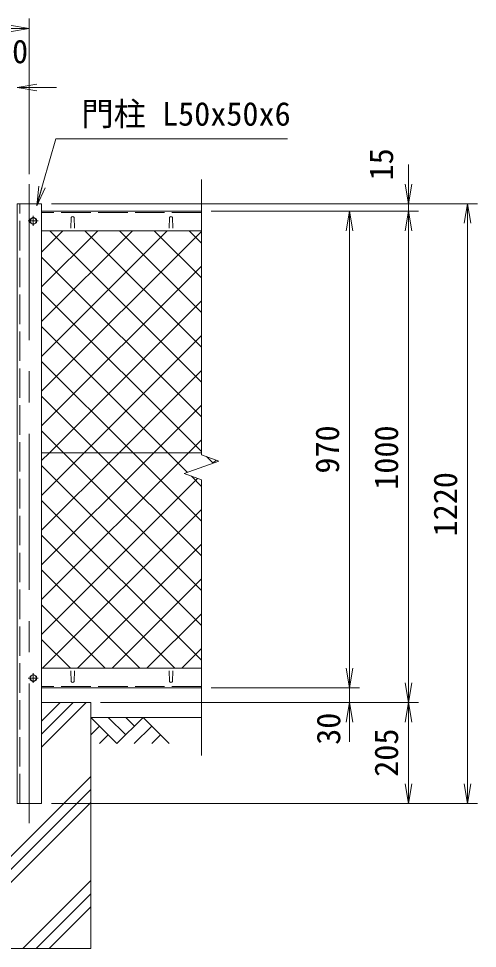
# Model space of a CAD drawing. Units: millimetres at full size. Extents: x -4200 to 4200, y -2970 to 2970.
# Drawn here: x -1623 to -690, y -1039 to 853 of the extents above; entities that cross this region are included whole.
import ezdxf
from ezdxf.enums import TextEntityAlignment as Align

# ---------------------------------------------------------------- set-up
doc = ezdxf.new("R2010")
doc.units = ezdxf.units.MM
doc.header["$LTSCALE"] = 10
doc.linetypes.add('DASHED', pattern=[7.5, 6, -1.5])
doc.linetypes.add('USER1', pattern=[50.8, 31.75, -6.35, 6.35, -6.35])
for name, color, linetype, lineweight in [('0-1_D-STR1', 1, 'Continuous', 18), ('0-2_D-BMK', 2, 'USER1', 13), ('0-3_D-STR3', 3, 'Continuous', 13), ('0-4_D-STR4', 7, 'Continuous', 18), ('0-5_D-STR-DIM', 7, 'Continuous', 13), ('0-6_D-DCR-HCH', 7, 'Continuous', 13), ('0-7_D-BGD', 7, 'Continuous', 18), ('0-8_0', 7, 'Continuous', 18), ('0-9_D-STR-TXT', 7, 'Continuous', 13), ('0-A_D-STR2', 7, 'Continuous', 13)]:
    doc.layers.add(name, color=color, linetype=linetype, lineweight=lineweight)
doc.styles.add('ＭＳ ゴシック', font='')
doc.styles.get('ＭＳ ゴシック').set_extended_font_data('MS Gothic')

# ---------------------------------------------------------------- blocks, each defined once
blk = doc.blocks.new('_Open')
at = {"layer": '0-8_0'}
blk.add_line((-10, 1.667), (0, 0), dxfattribs=at)
blk.add_lwpolyline([(-10, -1.667), (0, 0), (-10, 0)], dxfattribs=at)

msp = doc.modelspace()

# ---------------------------------------------------------------- linework, layer by layer
at = {"layer": '0-1_D-STR1', "linetype": 'DASHED'}
for p, q in [((-1620.55, -743.63), (-1620.55, 476.37)), ((-1251.55, 458.37), (-1576.55, 458.37)), ((-1251.55, -505.63), (-1576.55, -505.63))]:
    msp.add_line(p, q, dxfattribs=at)
at = {"layer": '0-1_D-STR1'}
for p, q in [((-1576.55, 476.37), (-1576.55, -743.63)), ((-1251.55, 461.37), (-1576.55, 461.37)), ((-1516.55, 448.24), (-1517.3, 426.74)), ((-1510.55, 448.24), (-1509.8, 426.74)), ((-1316.55, 448.24), (-1317.3, 426.74)), ((-1310.55, 448.24), (-1309.8, 426.74)), ((-1576.55, 421.37), (-1251.55, 421.37)), ((-1576.55, -468.63), (-1251.55, -468.63)), ((-1516.55, -495.5), (-1517.3, -474)), ((-1510.55, -495.5), (-1509.8, -474)), ((-1316.55, -495.5), (-1317.3, -474)), ((-1310.55, -495.5), (-1309.8, -474)), ((-1251.55, -508.63), (-1576.55, -508.63))]:
    msp.add_line(p, q, dxfattribs=at)
msp.add_lwpolyline([(-1576.55, -743.63), (-1626.55, -743.63), (-1626.55, 476.37), (-1576.55, 476.37)], dxfattribs=at)
for centre, start, end in [((-1513.55, 446.99), 22.61986, 157.38014), ((-1313.55, 446.99), 22.61986, 157.38014), ((-1513.55, -494.25), 202.61986, 337.38014), ((-1313.55, -494.25), 202.61986, 337.38014)]:
    msp.add_arc(centre, 3.25, start, end, dxfattribs=at)
at = {"layer": '0-2_D-BMK'}
for p, q in [((-1601.55, 516.37), (-1601.55, -783.63)), ((-1583.55, 441.37), (-1603.55, 441.37)), ((-1593.55, 451.37), (-1593.55, 431.37)), ((-1583.55, -488.63), (-1603.55, -488.63)), ((-1593.55, -478.63), (-1593.55, -498.63))]:
    msp.add_line(p, q, dxfattribs=at)
at = {"layer": '0-3_D-STR3'}
msp.add_line((-1251.55, -30.38), (-1576.55, -30.38), dxfattribs=at)
for points in [[(-1587.05, 445.12), (-1593.55, 448.87), (-1600.05, 445.12), (-1600.05, 437.61), (-1593.55, 433.86), (-1587.05, 437.61)], [(-1587.05, -484.88), (-1593.55, -481.13), (-1600.05, -484.88), (-1600.05, -492.39), (-1593.55, -496.14), (-1587.05, -492.39)]]:
    msp.add_lwpolyline(points, close=True, dxfattribs=at)
for centre in [(-1593.55, 441.37), (-1593.55, -488.63)]:
    msp.add_circle(centre, 6.25, dxfattribs=at)
at = {"layer": '0-4_D-STR4'}
for p, q in [((-1576.55, -538.63), (-1476.55, -538.63)), ((-1476.55, -538.63), (-1476.55, -1038.63)), ((-1726.55, -1038.63), (-1476.55, -1038.63))]:
    msp.add_line(p, q, dxfattribs=at)
at = {"layer": '0-5_D-STR-DIM'}
for p, q in [((-1601.55, 536.37), (-1601.55, 852.86)), ((-2611.55, 832.86), (-1601.55, 832.86)), ((-1586.55, 712.86), (-1546.55, 712.86)), ((-830.5, 516.37), (-830.5, 556.37)), ((-1251.55, 525.82), (-1251.55, -34.41)), ((-1556.55, 476.37), (-810.5, 476.37)), ((-1556.55, 476.37), (-690.5, 476.37)), ((-830.5, 461.37), (-830.5, 476.37)), ((-710.5, -743.63), (-710.5, 476.37)), ((-1231.55, 461.37), (-930.5, 461.37)), ((-1231.55, 461.37), (-810.5, 461.37)), ((-1231.55, 461.37), (-810.5, 461.37)), ((-950.5, 461.37), (-950.5, -508.63)), ((-830.5, 461.37), (-830.5, -538.63)), ((-830.5, 421.37), (-830.5, 381.37)), ((-1216.31, -47.23), (-1251.55, -34.41)), ((-1286.78, -72.88), (-1216.31, -47.23)), ((-1251.55, -85.71), (-1286.78, -72.88)), ((-1251.55, -85.71), (-1251.55, -645.94)), ((-950.5, -468.63), (-950.5, -428.63)), ((-1231.55, -508.63), (-930.5, -508.63)), ((-1231.55, -508.63), (-930.5, -508.63)), ((-950.5, -508.63), (-950.5, -538.63)), ((-1456.55, -538.63), (-810.5, -538.63)), ((-1456.55, -538.63), (-930.5, -538.63)), ((-1456.55, -538.63), (-810.5, -538.63)), ((-830.5, -538.63), (-830.5, -743.63)), ((-950.5, -578.63), (-950.5, -618.63)), ((-1556.55, -743.63), (-810.5, -743.63)), ((-1556.55, -743.63), (-690.5, -743.63))]:
    msp.add_line(p, q, dxfattribs=at)
at = {"layer": '0-6_D-DCR-HCH'}
for p, q in [((-1576.55, -629.54), (-1485.64, -538.63)), ((-1576.55, -603.02), (-1512.15, -538.63)), ((-1576.55, -576.51), (-1538.67, -538.63)), ((-1423.33, -621.84), (-1476.55, -568.63)), ((-1405.6, -604.11), (-1441.07, -568.63)), ((-1370.12, -568.63), (-1423.33, -621.84)), ((-1387.77, -586.46), (-1405.6, -568.63)), ((-1370.12, -568.63), (-1316.91, -621.84)), ((-1458.81, -586.37), (-1476.55, -604.03)), ((-1441.07, -604.11), (-1458.89, -621.84)), ((-1352.38, -586.37), (-1388.02, -621.84)), ((-1334.65, -604.11), (-1352.47, -621.84)), ((-1726.55, -938.64), (-1476.55, -688.64)), ((-1726.55, -965.16), (-1476.55, -715.16)), ((-1726.55, -991.67), (-1476.55, -741.67)), ((-1614.41, -1038.63), (-1476.55, -900.77)), ((-1587.89, -1038.63), (-1476.55, -927.29)), ((-1561.37, -1038.63), (-1476.55, -953.8))]:
    msp.add_line(p, q, dxfattribs=at)
at = {"layer": '0-7_D-BGD'}
msp.add_line((-1476.55, -568.63), (-1251.55, -568.63), dxfattribs=at)
at = {"layer": '0-9_D-STR-TXT'}
msp.add_lwpolyline([(-1076.91, 608.02), (-1547.88, 608.02), (-1585.97, 473.75)], dxfattribs=at)
at = {"layer": '0-A_D-STR2'}
for p, q in [((-1576.55, 377.93), (-1533.11, 421.37)), ((-1576.55, 307.22), (-1462.4, 421.37)), ((-1576.55, 236.51), (-1391.68, 421.37)), ((-1576.55, 165.8), (-1320.97, 421.37)), ((-1576.55, 95.08), (-1251.55, 420.08)), ((-1251.55, 113.42), (-1559.5, 421.37)), ((-1251.55, 184.13), (-1488.79, 421.37)), ((-1251.55, 254.84), (-1418.08, 421.37)), ((-1251.55, 325.55), (-1347.37, 421.37)), ((-1251.55, 396.26), (-1276.65, 421.37)), ((-1251.55, 42.71), (-1576.55, 367.71)), ((-1576.55, 24.37), (-1251.55, 349.37)), ((-1251.55, -28.01), (-1576.55, 296.99)), ((-1560.59, -30.38), (-1251.55, 278.66)), ((-1489.88, -30.38), (-1251.55, 207.95)), ((-1390.59, -30.38), (-1576.55, 155.57)), ((-1419.17, -30.38), (-1251.55, 137.24)), ((-1461.3, -30.38), (-1576.55, 84.86)), ((-1348.46, -30.38), (-1251.55, 66.53)), ((-1532.01, -30.38), (-1576.55, 14.15)), ((-1277.75, -30.38), (-1251.55, -4.18)), ((-1576.55, -46.34), (-1560.59, -30.38)), ((-1576.55, -117.05), (-1489.88, -30.38)), ((-1576.55, -187.76), (-1419.17, -30.38)), ((-1576.55, -258.47), (-1348.46, -30.38)), ((-1576.55, -329.18), (-1277.75, -30.38)), ((-1251.55, -310.85), (-1532.01, -30.38)), ((-1251.55, -240.14), (-1461.3, -30.38)), ((-1251.55, -169.43), (-1390.59, -30.38)), ((-1251.55, -381.56), (-1576.55, -56.56)), ((-1228.05, -51.51), (-1241.48, -38.07)), ((-1228.23, -51.57), (-1221.87, -45.21)), ((-1576.55, -399.89), (-1259.48, -82.82)), ((-1251.55, -98.72), (-1271.99, -78.27)), ((-1251.55, -452.27), (-1576.55, -127.27)), ((-1574.58, -468.63), (-1251.55, -145.6)), ((-1305.89, -468.63), (-1576.55, -197.98)), ((-1503.87, -468.63), (-1251.55, -216.31)), ((-1376.6, -468.63), (-1576.55, -268.69)), ((-1433.16, -468.63), (-1251.55, -287.02)), ((-1447.31, -468.63), (-1576.55, -339.4)), ((-1362.45, -468.63), (-1251.55, -357.73)), ((-1518.03, -468.63), (-1576.55, -410.11)), ((-1291.74, -468.63), (-1251.55, -428.44))]:
    msp.add_line(p, q, dxfattribs=at)
msp.add_lwpolyline([(-1279.89, -70.37), (-1319.88, -30.38), (-1576.55, 226.28)], dxfattribs=at)

# ---------------------------------------------------------------- block references
at = {"layer": '0-5_D-STR-DIM', "xscale": 4, "yscale": 4}
msp.add_blockref('_Open', (-1601.55, 832.86), dxfattribs=at)
for p, rotation in [((-1626.55, 712.86), 180), ((-830.5, 476.37), 270), ((-710.5, 476.37), 90), ((-950.5, 461.37), 90), ((-830.5, 461.37), 90), ((-830.5, 461.37), 90), ((-950.5, -508.63), 270), ((-950.5, -508.63), 270), ((-830.5, -538.63), 270), ((-950.5, -538.63), 90), ((-830.5, -538.63), 90), ((-830.5, -743.63), 270), ((-710.5, -743.63), 270)]:
    msp.add_blockref('_Open', p, dxfattribs=dict(at, rotation=rotation))
at = {"layer": '0-9_D-STR-TXT', "xscale": 4, "yscale": 4, "rotation": 254.16392}
msp.add_blockref('_Open', (-1586.51, 471.82), dxfattribs=at)

# ---------------------------------------------------------------- texts
at = {"layer": '0-5_D-STR-DIM', "style": 'ＭＳ ゴシック'}
msp.add_text('20', height=48.09, dxfattribs=at).set_placement((-1669.3, 747.61), align=Align.BOTTOM_LEFT)
for s, p in [('15', (-847.44, 523.66)), ('970', (-957.25, -72.77)), ('1000', (-837.25, -105.55)), ('1220', (-717.25, -200.55)), ('30', (-954.85, -624.53)), ('205', (-837.25, -689.5))]:
    msp.add_text(s, height=48.09, rotation=90, dxfattribs=at).set_placement(p, align=Align.BOTTOM_LEFT)
at = {"layer": '0-9_D-STR-TXT', "style": 'ＭＳ ゴシック'}
msp.add_text('門柱 L50x50x6', height=48.09, dxfattribs=at).set_placement((-1495.69, 620.6), align=Align.BOTTOM_LEFT)

doc.saveas('drawing.dxf')
